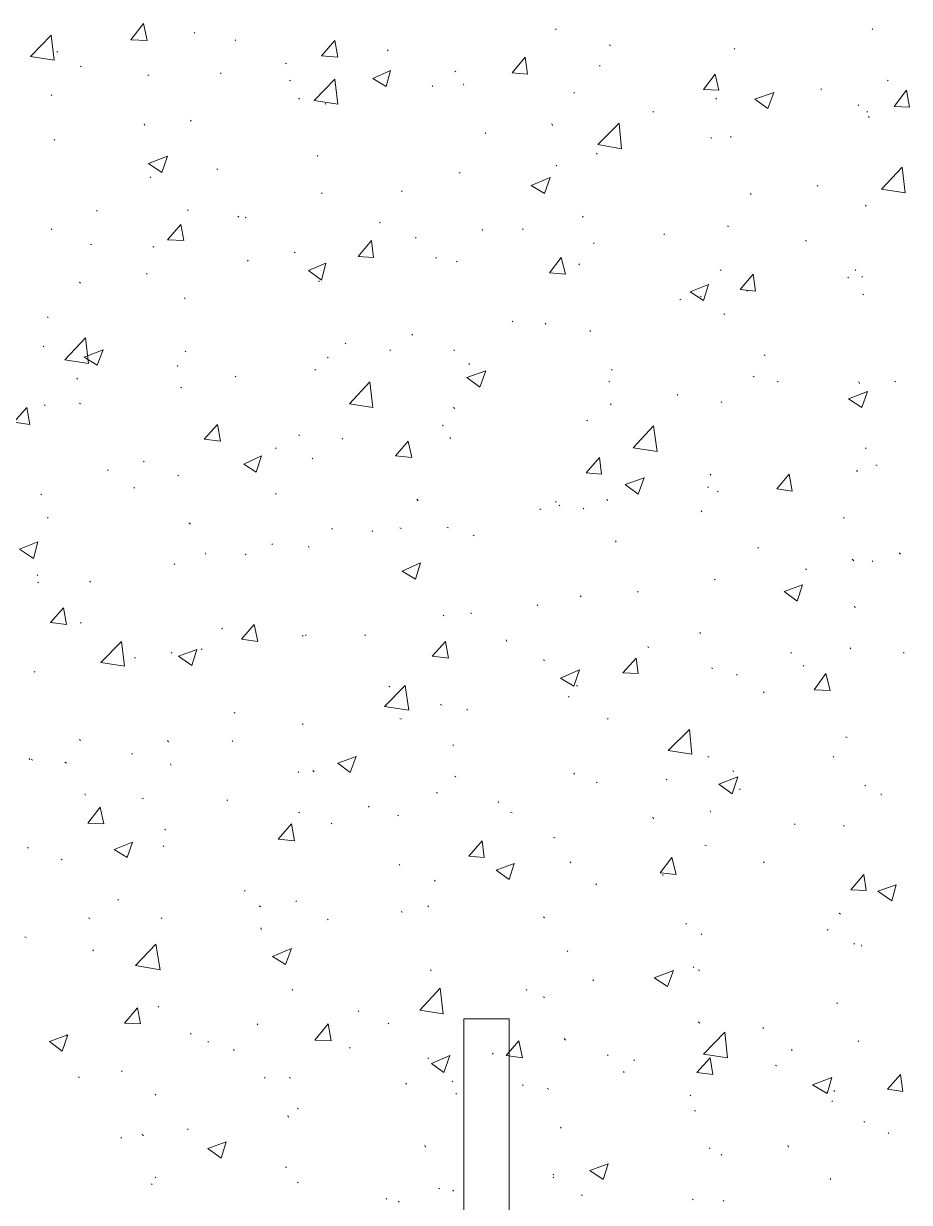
# Model space of a CAD drawing. Header units: millimetres. Extents: x 2928 to 3112, y 1220 to 1280.
# Drawn here: x 2955.221 to 2957.235, y 1252.468 to 1255.149 of the extents above; entities that cross this region are included whole.
import ezdxf

# ---------------------------------------------------------------- set-up
doc = ezdxf.new("R2010")
doc.units = ezdxf.units.MM

msp = doc.modelspace()

# ---------------------------------------------------------------- linework, layer by layer
at = {"color": 92, "linetype": 'Continuous', "lineweight": 13, "true_color": 0x00b800}
for points in [[(2955.46485, 1255.11215), (2955.49319, 1255.14882), (2955.49319, 1255.14882)], [(2955.50152, 1255.11049), (2955.49319, 1255.14882), (2955.49319, 1255.14882)], [(2956.43153, 1255.13549), (2956.42987, 1255.13715), (2956.42987, 1255.13715)], [(2957.15154, 1255.13549), (2957.14988, 1255.13715), (2957.14988, 1255.13715)], [(2955.23652, 1255.07382), (2955.28318, 1255.12215), (2955.28318, 1255.12215)], [(2955.28985, 1255.06549), (2955.28318, 1255.12215), (2955.28318, 1255.12215)], [(2955.46485, 1255.11215), (2955.50152, 1255.11049), (2955.50152, 1255.11049)], [(2955.60985, 1255.12715), (2955.60819, 1255.12882), (2955.60819, 1255.12882)], [(2955.70319, 1255.11049), (2955.70152, 1255.11215), (2955.70152, 1255.11215)], [(2955.89819, 1255.07549), (2955.92819, 1255.11049), (2955.92819, 1255.11049)], [(2955.93486, 1255.07215), (2955.92819, 1255.11049), (2955.92819, 1255.11049)], [(2955.29818, 1255.08382), (2955.29652, 1255.08549), (2955.29652, 1255.08549)], [(2956.04986, 1255.08715), (2956.04819, 1255.08882), (2956.04819, 1255.08882)], [(2956.55487, 1255.09882), (2956.5532, 1255.10049), (2956.5532, 1255.10049)], [(2956.83821, 1255.09049), (2956.83654, 1255.09215), (2956.83654, 1255.09215)], [(2955.23652, 1255.07382), (2955.28985, 1255.06549), (2955.28985, 1255.06549)], [(2955.35152, 1255.05048), (2955.34985, 1255.05215), (2955.34985, 1255.05215)], [(2955.81819, 1255.05715), (2955.81652, 1255.05882), (2955.81652, 1255.05882)], [(2955.89819, 1255.07549), (2955.93486, 1255.07215), (2955.93486, 1255.07215)], [(2956.33153, 1255.03715), (2956.36153, 1255.07215), (2956.36153, 1255.07215)], [(2956.36653, 1255.03382), (2956.36153, 1255.07215), (2956.36153, 1255.07215)], [(2956.53153, 1255.05215), (2956.52987, 1255.05382), (2956.52987, 1255.05382)], [(2955.50485, 1255.03048), (2955.50319, 1255.03215), (2955.50319, 1255.03215)], [(2955.66986, 1255.03548), (2955.66819, 1255.03715), (2955.66819, 1255.03715)], [(2956.01486, 1255.02382), (2956.05486, 1255.04215), (2956.05486, 1255.04215)], [(2956.01486, 1255.02382), (2956.04486, 1255.00548), (2956.04486, 1255.00548)], [(2956.04486, 1255.00548), (2956.05486, 1255.04215), (2956.05486, 1255.04215)], [(2956.2032, 1255.03882), (2956.20153, 1255.04048), (2956.20153, 1255.04048)], [(2956.33153, 1255.03715), (2956.36653, 1255.03382), (2956.36653, 1255.03382)], [(2956.76654, 1254.99882), (2956.7932, 1255.03382), (2956.7932, 1255.03382)], [(2956.80154, 1254.99715), (2956.7932, 1255.03382), (2956.7932, 1255.03382)], [(2955.82819, 1255.01882), (2955.82486, 1255.02048), (2955.82486, 1255.02048)], [(2955.88153, 1254.97382), (2955.92819, 1255.02215), (2955.92819, 1255.02215)], [(2955.93486, 1254.96548), (2955.92819, 1255.02215), (2955.92819, 1255.02215)], [(2956.15153, 1255.00548), (2956.14986, 1255.00715), (2956.14986, 1255.00715)], [(2956.22153, 1255.00882), (2956.21986, 1255.01215), (2956.21986, 1255.01215)], [(2956.76654, 1254.99882), (2956.80154, 1254.99715), (2956.80154, 1254.99715)], [(2957.03488, 1254.99882), (2957.03321, 1255.00048), (2957.03321, 1255.00048)], [(2957.18654, 1255.01882), (2957.18488, 1255.02048), (2957.18488, 1255.02048)], [(2957.19988, 1254.96048), (2957.22821, 1254.99715), (2957.22821, 1254.99715)], [(2957.23488, 1254.95882), (2957.22821, 1254.99715), (2957.22821, 1254.99715)], [(2955.28485, 1254.98548), (2955.28318, 1254.98715), (2955.28318, 1254.98715)], [(2955.84819, 1254.97715), (2955.84652, 1254.97882), (2955.84652, 1254.97882)], [(2955.88153, 1254.97382), (2955.93486, 1254.96548), (2955.93486, 1254.96548)], [(2956.4732, 1254.99048), (2956.47153, 1254.99215), (2956.47153, 1254.99215)], [(2956.79654, 1254.97715), (2956.79487, 1254.97882), (2956.79487, 1254.97882)], [(2956.88321, 1254.97715), (2956.92654, 1254.99215), (2956.92654, 1254.99215)], [(2956.88321, 1254.97715), (2956.91321, 1254.95548), (2956.91321, 1254.95548)], [(2956.91321, 1254.95548), (2956.92654, 1254.99215), (2956.92654, 1254.99215)], [(2955.90819, 1254.96548), (2955.90653, 1254.96715), (2955.90653, 1254.96715)], [(2956.6532, 1254.94715), (2956.65154, 1254.94882), (2956.65154, 1254.94882)], [(2957.11988, 1254.96215), (2957.11821, 1254.96382), (2957.11821, 1254.96382)], [(2957.13988, 1254.94715), (2957.13821, 1254.94882), (2957.13821, 1254.94882)], [(2957.19988, 1254.96048), (2957.23488, 1254.95882), (2957.23488, 1254.95882)], [(2955.49652, 1254.91715), (2955.49485, 1254.92048), (2955.49485, 1254.92048)], [(2955.60152, 1254.92715), (2955.59985, 1254.92882), (2955.59985, 1254.92882)], [(2956.4232, 1254.91715), (2956.42153, 1254.92048), (2956.42153, 1254.92048)], [(2956.52653, 1254.87382), (2956.57487, 1254.92215), (2956.57487, 1254.92215)], [(2956.57987, 1254.86382), (2956.57487, 1254.92215), (2956.57487, 1254.92215)], [(2957.14321, 1254.93548), (2957.14154, 1254.93715), (2957.14154, 1254.93715)], [(2956.27153, 1254.89882), (2956.26986, 1254.90048), (2956.26986, 1254.90048)], [(2956.78487, 1254.88715), (2956.7832, 1254.89048), (2956.7832, 1254.89048)], [(2956.82987, 1254.89048), (2956.82821, 1254.89215), (2956.82821, 1254.89215)], [(2955.29152, 1254.88382), (2955.28985, 1254.88548), (2955.28985, 1254.88548)], [(2956.52653, 1254.87382), (2956.57987, 1254.86382), (2956.57987, 1254.86382)], [(2955.50485, 1254.83048), (2955.54819, 1254.84715), (2955.54819, 1254.84715)], [(2955.53485, 1254.81048), (2955.54819, 1254.84715), (2955.54819, 1254.84715)], [(2955.88986, 1254.84715), (2955.88819, 1254.84882), (2955.88819, 1254.84882)], [(2956.52487, 1254.85215), (2956.5232, 1254.85382), (2956.5232, 1254.85382)], [(2955.50485, 1254.83048), (2955.53485, 1254.81048), (2955.53485, 1254.81048)], [(2955.66152, 1254.81715), (2955.65986, 1254.81881), (2955.65986, 1254.81881)], [(2956.2132, 1254.80881), (2956.21153, 1254.81048), (2956.21153, 1254.81048)], [(2956.4332, 1254.82548), (2956.43153, 1254.82715), (2956.43153, 1254.82715)], [(2957.17154, 1254.77215), (2957.21821, 1254.82215), (2957.21821, 1254.82215)], [(2957.22488, 1254.76381), (2957.21821, 1254.82215), (2957.21821, 1254.82215)], [(2955.50985, 1254.79881), (2955.50819, 1254.80048), (2955.50819, 1254.80048)], [(2956.37487, 1254.78048), (2956.4182, 1254.79881), (2956.4182, 1254.79881)], [(2956.40487, 1254.76215), (2956.4182, 1254.79881), (2956.4182, 1254.79881)], [(2955.89986, 1254.76215), (2955.89819, 1254.76381), (2955.89819, 1254.76381)], [(2956.08153, 1254.76715), (2956.07986, 1254.76881), (2956.07986, 1254.76881)], [(2956.37487, 1254.78048), (2956.40487, 1254.76215), (2956.40487, 1254.76215)], [(2956.87487, 1254.76048), (2956.87321, 1254.76215), (2956.87321, 1254.76215)], [(2957.02654, 1254.77881), (2957.02487, 1254.78048), (2957.02487, 1254.78048)], [(2957.17154, 1254.77215), (2957.22488, 1254.76381), (2957.22488, 1254.76381)], [(2957.13654, 1254.73381), (2957.13488, 1254.73548), (2957.13488, 1254.73548)], [(2955.38818, 1254.72215), (2955.38652, 1254.72381), (2955.38652, 1254.72381)], [(2955.59485, 1254.72381), (2955.59319, 1254.72548), (2955.59319, 1254.72548)], [(2955.70986, 1254.70881), (2955.70819, 1254.71048), (2955.70819, 1254.71048)], [(2955.72652, 1254.70715), (2955.72486, 1254.70881), (2955.72486, 1254.70881)], [(2956.4932, 1254.70881), (2956.49153, 1254.71048), (2956.49153, 1254.71048)], [(2955.28485, 1254.68048), (2955.28318, 1254.68215), (2955.28318, 1254.68215)], [(2955.54819, 1254.65715), (2955.57819, 1254.69215), (2955.57819, 1254.69215)], [(2955.58485, 1254.65548), (2955.57819, 1254.69215), (2955.57819, 1254.69215)], [(2956.03153, 1254.69548), (2956.02986, 1254.69715), (2956.02986, 1254.69715)], [(2956.26486, 1254.67881), (2956.2632, 1254.68048), (2956.2632, 1254.68048)], [(2956.35653, 1254.68048), (2956.35487, 1254.68215), (2956.35487, 1254.68215)], [(2956.82321, 1254.68715), (2956.82154, 1254.68881), (2956.82154, 1254.68881)], [(2955.54819, 1254.65715), (2955.58485, 1254.65548), (2955.58485, 1254.65548)], [(2955.98153, 1254.61881), (2956.01153, 1254.65548), (2956.01153, 1254.65548)], [(2956.01653, 1254.61715), (2956.01153, 1254.65548), (2956.01153, 1254.65548)], [(2956.1132, 1254.66048), (2956.11153, 1254.66215), (2956.11153, 1254.66215)], [(2956.5182, 1254.64881), (2956.51653, 1254.65048), (2956.51653, 1254.65048)], [(2956.6782, 1254.66881), (2956.67654, 1254.67048), (2956.67654, 1254.67048)], [(2957.00154, 1254.65381), (2956.99821, 1254.65548), (2956.99821, 1254.65548)], [(2955.37485, 1254.64548), (2955.37318, 1254.64715), (2955.37318, 1254.64715)], [(2955.51652, 1254.64048), (2955.51485, 1254.64215), (2955.51485, 1254.64215)], [(2955.83819, 1254.62715), (2955.83652, 1254.62881), (2955.83652, 1254.62881)], [(2955.73152, 1254.60881), (2955.72986, 1254.61048), (2955.72986, 1254.61048)], [(2955.86819, 1254.58714), (2955.90819, 1254.60381), (2955.90819, 1254.60381)], [(2955.89819, 1254.56548), (2955.90819, 1254.60381), (2955.90819, 1254.60381)], [(2955.98153, 1254.61881), (2956.01653, 1254.61715), (2956.01653, 1254.61715)], [(2956.15986, 1254.61548), (2956.1582, 1254.61715), (2956.1582, 1254.61715)], [(2956.20653, 1254.60715), (2956.20486, 1254.60881), (2956.20486, 1254.60881)], [(2956.41653, 1254.58214), (2956.4432, 1254.61715), (2956.4432, 1254.61715)], [(2956.4532, 1254.57881), (2956.4432, 1254.61715), (2956.4432, 1254.61715)], [(2956.48487, 1254.60048), (2956.4832, 1254.60215), (2956.4832, 1254.60215)], [(2955.50152, 1254.57881), (2955.49985, 1254.58048), (2955.49985, 1254.58048)], [(2955.86819, 1254.58714), (2955.89819, 1254.56548), (2955.89819, 1254.56548)], [(2956.41653, 1254.58214), (2956.4532, 1254.57881), (2956.4532, 1254.57881)], [(2956.80654, 1254.58714), (2956.80487, 1254.58881), (2956.80487, 1254.58881)], [(2956.84987, 1254.54381), (2956.87987, 1254.57881), (2956.87987, 1254.57881)], [(2956.88487, 1254.54048), (2956.87987, 1254.57881), (2956.87987, 1254.57881)], [(2957.09654, 1254.57048), (2957.09488, 1254.57214), (2957.09488, 1254.57214)], [(2957.11321, 1254.58714), (2957.11154, 1254.58881), (2957.11154, 1254.58881)], [(2957.12821, 1254.57214), (2957.12654, 1254.57381), (2957.12654, 1254.57381)], [(2955.34985, 1254.55881), (2955.34818, 1254.56048), (2955.34818, 1254.56048)], [(2955.89319, 1254.56214), (2955.89153, 1254.56381), (2955.89153, 1254.56381)], [(2956.73654, 1254.53881), (2956.7782, 1254.55548), (2956.7782, 1254.55548)], [(2956.76654, 1254.51881), (2956.7782, 1254.55548), (2956.7782, 1254.55548)], [(2956.84987, 1254.54381), (2956.88487, 1254.54048), (2956.88487, 1254.54048)], [(2956.86654, 1254.54048), (2956.86487, 1254.54214), (2956.86487, 1254.54214)], [(2955.58819, 1254.52381), (2955.58652, 1254.52548), (2955.58652, 1254.52548)], [(2956.71487, 1254.52048), (2956.7132, 1254.52214), (2956.7132, 1254.52214)], [(2956.73654, 1254.53881), (2956.76654, 1254.51881), (2956.76654, 1254.51881)], [(2956.76154, 1254.52714), (2956.75987, 1254.52881), (2956.75987, 1254.52881)], [(2957.13154, 1254.53214), (2957.12821, 1254.53381), (2957.12821, 1254.53381)], [(2956.81487, 1254.48714), (2956.81321, 1254.48881), (2956.81321, 1254.48881)], [(2955.27652, 1254.48048), (2955.27485, 1254.48214), (2955.27485, 1254.48214)], [(2956.3332, 1254.47048), (2956.33153, 1254.47214), (2956.33153, 1254.47214)], [(2956.4082, 1254.46548), (2956.40653, 1254.46714), (2956.40653, 1254.46714)], [(2955.31485, 1254.38381), (2955.36152, 1254.43381), (2955.36152, 1254.43381)], [(2955.36818, 1254.37548), (2955.36152, 1254.43381), (2955.36152, 1254.43381)], [(2956.10486, 1254.44048), (2956.1032, 1254.44214), (2956.1032, 1254.44214)], [(2956.50987, 1254.44881), (2956.5082, 1254.45048), (2956.5082, 1254.45048)], [(2955.26652, 1254.41381), (2955.26485, 1254.41548), (2955.26485, 1254.41548)], [(2955.35818, 1254.39048), (2955.40152, 1254.40714), (2955.40152, 1254.40714)], [(2955.38818, 1254.37214), (2955.40152, 1254.40714), (2955.40152, 1254.40714)], [(2955.95319, 1254.42048), (2955.95153, 1254.42214), (2955.95153, 1254.42214)], [(2956.05486, 1254.40548), (2956.05319, 1254.40714), (2956.05319, 1254.40714)], [(2956.20153, 1254.40548), (2956.1982, 1254.40714), (2956.1982, 1254.40714)], [(2955.31485, 1254.38381), (2955.36818, 1254.37548), (2955.36818, 1254.37548)], [(2955.35818, 1254.39048), (2955.38818, 1254.37214), (2955.38818, 1254.37214)], [(2955.58985, 1254.40214), (2955.58819, 1254.40381), (2955.58819, 1254.40381)], [(2955.91319, 1254.38881), (2955.91153, 1254.39048), (2955.91153, 1254.39048)], [(2956.90654, 1254.39381), (2956.90487, 1254.39548), (2956.90487, 1254.39548)], [(2955.57152, 1254.36881), (2955.56985, 1254.37214), (2955.56985, 1254.37214)], [(2955.88486, 1254.36047), (2955.88319, 1254.36214), (2955.88319, 1254.36214)], [(2956.2282, 1254.34381), (2956.27153, 1254.35881), (2956.27153, 1254.35881)], [(2956.23486, 1254.37381), (2956.2332, 1254.37548), (2956.2332, 1254.37548)], [(2956.2582, 1254.32214), (2956.27153, 1254.35881), (2956.27153, 1254.35881)], [(2956.55987, 1254.36047), (2956.55653, 1254.36214), (2956.55653, 1254.36214)], [(2955.34318, 1254.34047), (2955.34152, 1254.34214), (2955.34152, 1254.34214)], [(2955.70319, 1254.34547), (2955.70152, 1254.34714), (2955.70152, 1254.34714)], [(2955.96153, 1254.28381), (2956.00819, 1254.33381), (2956.00819, 1254.33381)], [(2956.01486, 1254.27547), (2956.00819, 1254.33381), (2956.00819, 1254.33381)], [(2956.2282, 1254.34381), (2956.2582, 1254.32214), (2956.2582, 1254.32214)], [(2956.5532, 1254.33381), (2956.55153, 1254.33547), (2956.55153, 1254.33547)], [(2956.88154, 1254.34547), (2956.87987, 1254.34714), (2956.87987, 1254.34714)], [(2956.93654, 1254.33381), (2956.93487, 1254.33547), (2956.93487, 1254.33547)], [(2957.12154, 1254.33047), (2957.11988, 1254.33381), (2957.11988, 1254.33381)], [(2957.20321, 1254.33381), (2957.20154, 1254.33547), (2957.20154, 1254.33547)], [(2955.57985, 1254.32047), (2955.57819, 1254.32214), (2955.57819, 1254.32214)], [(2956.7082, 1254.30381), (2956.70654, 1254.30547), (2956.70654, 1254.30547)], [(2957.09654, 1254.29547), (2957.13988, 1254.31214), (2957.13988, 1254.31214)], [(2957.12654, 1254.27547), (2957.13988, 1254.31214), (2957.13988, 1254.31214)], [(2955.19818, 1254.24214), (2955.22818, 1254.27547), (2955.22818, 1254.27547)], [(2955.23485, 1254.23714), (2955.22818, 1254.27547), (2955.22818, 1254.27547)], [(2955.26985, 1254.28047), (2955.26818, 1254.28214), (2955.26818, 1254.28214)], [(2955.34985, 1254.28381), (2955.34818, 1254.28547), (2955.34818, 1254.28547)], [(2955.96153, 1254.28381), (2956.01486, 1254.27547), (2956.01486, 1254.27547)], [(2956.20153, 1254.27381), (2956.1982, 1254.27547), (2956.1982, 1254.27547)], [(2956.55653, 1254.28214), (2956.55487, 1254.28381), (2956.55487, 1254.28381)], [(2956.80821, 1254.28714), (2956.80654, 1254.28881), (2956.80654, 1254.28881)], [(2957.09654, 1254.29547), (2957.12654, 1254.27547), (2957.12654, 1254.27547)], [(2956.5032, 1254.24547), (2956.50153, 1254.24714), (2956.50153, 1254.24714)], [(2955.19818, 1254.24214), (2955.23485, 1254.23714), (2955.23485, 1254.23714)], [(2955.63152, 1254.20381), (2955.66152, 1254.23714), (2955.66152, 1254.23714)], [(2955.66819, 1254.19881), (2955.66152, 1254.23714), (2955.66152, 1254.23714)], [(2956.17486, 1254.23381), (2956.1732, 1254.23547), (2956.1732, 1254.23547)], [(2956.60654, 1254.18381), (2956.6532, 1254.23381), (2956.6532, 1254.23381)], [(2956.66154, 1254.17547), (2956.6532, 1254.23381), (2956.6532, 1254.23381)], [(2955.63152, 1254.20381), (2955.66819, 1254.19881), (2955.66819, 1254.19881)], [(2955.84819, 1254.21214), (2955.84652, 1254.21381), (2955.84652, 1254.21381)], [(2955.94653, 1254.20381), (2955.94486, 1254.20547), (2955.94486, 1254.20547)], [(2956.06653, 1254.16547), (2956.09486, 1254.19881), (2956.09486, 1254.19881)], [(2956.1032, 1254.16214), (2956.09486, 1254.19881), (2956.09486, 1254.19881)], [(2956.19153, 1254.20547), (2956.18986, 1254.20714), (2956.18986, 1254.20714)], [(2955.72152, 1254.14714), (2955.76152, 1254.16547), (2955.76152, 1254.16547)], [(2955.74986, 1254.1288), (2955.76152, 1254.16547), (2955.76152, 1254.16547)], [(2955.79486, 1254.18214), (2955.79319, 1254.18381), (2955.79319, 1254.18381)], [(2956.06653, 1254.16547), (2956.1032, 1254.16214), (2956.1032, 1254.16214)], [(2956.60654, 1254.18381), (2956.66154, 1254.17547), (2956.66154, 1254.17547)], [(2957.13654, 1254.18214), (2957.13488, 1254.18381), (2957.13488, 1254.18381)], [(2955.49485, 1254.15214), (2955.49319, 1254.15381), (2955.49319, 1254.15381)], [(2955.72152, 1254.14714), (2955.74986, 1254.1288), (2955.74986, 1254.1288)], [(2955.87819, 1254.15881), (2955.87653, 1254.16047), (2955.87653, 1254.16047)], [(2956.49987, 1254.12714), (2956.52987, 1254.16214), (2956.52987, 1254.16214)], [(2956.53487, 1254.1238), (2956.52987, 1254.16214), (2956.52987, 1254.16214)], [(2957.16154, 1254.14381), (2957.15821, 1254.14547), (2957.15821, 1254.14547)], [(2955.41319, 1254.13214), (2955.41152, 1254.13381), (2955.41152, 1254.13381)], [(2955.57319, 1254.12047), (2955.57152, 1254.12214), (2955.57152, 1254.12214)], [(2956.49987, 1254.12714), (2956.53487, 1254.1238), (2956.53487, 1254.1238)], [(2956.5882, 1254.10047), (2956.63154, 1254.11547), (2956.63154, 1254.11547)], [(2956.6182, 1254.0788), (2956.63154, 1254.11547), (2956.63154, 1254.11547)], [(2956.7832, 1254.12214), (2956.78154, 1254.1238), (2956.78154, 1254.1238)], [(2956.93321, 1254.09047), (2956.96154, 1254.1238), (2956.96154, 1254.1238)], [(2956.96821, 1254.08547), (2956.96154, 1254.1238), (2956.96154, 1254.1238)], [(2957.11654, 1254.13047), (2957.11488, 1254.13214), (2957.11488, 1254.13214)], [(2955.47319, 1254.09214), (2955.47152, 1254.0938), (2955.47152, 1254.0938)], [(2956.5882, 1254.10047), (2956.6182, 1254.0788), (2956.6182, 1254.0788)], [(2956.7782, 1254.0938), (2956.77654, 1254.09547), (2956.77654, 1254.09547)], [(2956.79987, 1254.0838), (2956.79821, 1254.08547), (2956.79821, 1254.08547)], [(2956.93321, 1254.09047), (2956.96821, 1254.08547), (2956.96821, 1254.08547)], [(2955.26152, 1254.07714), (2955.25985, 1254.0788), (2955.25985, 1254.0788)], [(2955.79486, 1254.0788), (2955.79319, 1254.08047), (2955.79319, 1254.08047)], [(2956.1182, 1254.0638), (2956.11486, 1254.06714), (2956.11486, 1254.06714)], [(2956.43153, 1254.06047), (2956.42987, 1254.06214), (2956.42987, 1254.06214)], [(2956.5482, 1254.0638), (2956.54653, 1254.06714), (2956.54653, 1254.06714)], [(2956.39653, 1254.0438), (2956.39487, 1254.04547), (2956.39487, 1254.04547)], [(2956.43987, 1254.05214), (2956.4382, 1254.0538), (2956.4382, 1254.0538)], [(2956.49487, 1254.04547), (2956.4932, 1254.04714), (2956.4932, 1254.04714)], [(2956.7632, 1254.0388), (2956.76154, 1254.04047), (2956.76154, 1254.04047)], [(2955.27652, 1254.0238), (2955.27485, 1254.02547), (2955.27485, 1254.02547)], [(2955.59985, 1254.01047), (2955.59652, 1254.0138), (2955.59652, 1254.0138)], [(2957.08654, 1254.0238), (2957.08488, 1254.02547), (2957.08488, 1254.02547)], [(2955.92319, 1253.9988), (2955.92153, 1254.00047), (2955.92153, 1254.00047)], [(2956.01486, 1253.9938), (2956.01319, 1253.99547), (2956.01319, 1253.99547)], [(2956.07986, 1254.00047), (2956.07653, 1254.00214), (2956.07653, 1254.00214)], [(2956.18653, 1254.00214), (2956.1832, 1254.0038), (2956.1832, 1254.0038)], [(2956.24486, 1253.9838), (2956.2432, 1253.98547), (2956.2432, 1253.98547)], [(2955.21152, 1253.9538), (2955.25318, 1253.97047), (2955.25318, 1253.97047)], [(2955.21152, 1253.9538), (2955.24318, 1253.93214), (2955.24318, 1253.93214)], [(2955.24318, 1253.93214), (2955.25318, 1253.97047), (2955.25318, 1253.97047)], [(2955.78652, 1253.9638), (2955.78486, 1253.96547), (2955.78486, 1253.96547)], [(2955.86986, 1253.95714), (2955.86819, 1253.96047), (2955.86819, 1253.96047)], [(2956.5682, 1253.97047), (2956.56654, 1253.97214), (2956.56654, 1253.97214)], [(2956.89154, 1253.95547), (2956.88987, 1253.95714), (2956.88987, 1253.95714)], [(2955.63486, 1253.94214), (2955.63319, 1253.94547), (2955.63319, 1253.94547)], [(2955.72652, 1253.94047), (2955.72486, 1253.94214), (2955.72486, 1253.94214)], [(2957.10821, 1253.92714), (2957.10488, 1253.93047), (2957.10488, 1253.93047)], [(2957.15154, 1253.92547), (2957.14988, 1253.92714), (2957.14988, 1253.92714)], [(2957.21488, 1253.94214), (2957.21154, 1253.94547), (2957.21154, 1253.94547)], [(2955.56485, 1253.9188), (2955.56319, 1253.92047), (2955.56319, 1253.92047)], [(2956.08153, 1253.9038), (2956.1232, 1253.92214), (2956.1232, 1253.92214)], [(2956.08153, 1253.9038), (2956.11153, 1253.88547), (2956.11153, 1253.88547)], [(2956.11153, 1253.88547), (2956.1232, 1253.92214), (2956.1232, 1253.92214)], [(2957.00154, 1253.90714), (2956.99821, 1253.9088), (2956.99821, 1253.9088)], [(2955.25318, 1253.8938), (2955.25152, 1253.89547), (2955.25152, 1253.89547)], [(2955.25485, 1253.87713), (2955.25318, 1253.8788), (2955.25318, 1253.8788)], [(2955.37318, 1253.8788), (2955.37152, 1253.88047), (2955.37152, 1253.88047)], [(2956.7932, 1253.8838), (2956.79154, 1253.88547), (2956.79154, 1253.88547)], [(2956.94987, 1253.85713), (2956.99154, 1253.87213), (2956.99154, 1253.87213)], [(2956.97987, 1253.83547), (2956.99154, 1253.87213), (2956.99154, 1253.87213)], [(2956.4882, 1253.84547), (2956.48653, 1253.84713), (2956.48653, 1253.84713)], [(2956.6182, 1253.85547), (2956.61654, 1253.85713), (2956.61654, 1253.85713)], [(2956.94987, 1253.85713), (2956.97987, 1253.83547), (2956.97987, 1253.83547)], [(2955.28152, 1253.78713), (2955.31152, 1253.82047), (2955.31152, 1253.82047)], [(2955.31818, 1253.78213), (2955.31152, 1253.82047), (2955.31152, 1253.82047)], [(2956.38987, 1253.82547), (2956.3882, 1253.82713), (2956.3882, 1253.82713)], [(2957.11154, 1253.82047), (2957.10988, 1253.8238), (2957.10988, 1253.8238)], [(2956.17653, 1253.80213), (2956.17486, 1253.8038), (2956.17486, 1253.8038)], [(2956.23986, 1253.80713), (2956.23653, 1253.8088), (2956.23653, 1253.8088)], [(2955.28152, 1253.78713), (2955.31818, 1253.78213), (2955.31818, 1253.78213)], [(2955.35152, 1253.78547), (2955.34985, 1253.78713), (2955.34985, 1253.78713)], [(2955.67319, 1253.77213), (2955.67152, 1253.7738), (2955.67152, 1253.7738)], [(2955.71652, 1253.7488), (2955.74486, 1253.78213), (2955.74486, 1253.78213)], [(2955.75319, 1253.7438), (2955.74486, 1253.78213), (2955.74486, 1253.78213)], [(2956.75987, 1253.76213), (2956.7582, 1253.7638), (2956.7582, 1253.7638)], [(2955.39652, 1253.69547), (2955.44319, 1253.7438), (2955.44319, 1253.7438)], [(2955.44985, 1253.68713), (2955.44319, 1253.7438), (2955.44319, 1253.7438)], [(2955.71652, 1253.7488), (2955.75319, 1253.7438), (2955.75319, 1253.7438)], [(2955.85652, 1253.75547), (2955.85486, 1253.75713), (2955.85486, 1253.75713)], [(2955.86319, 1253.75713), (2955.86153, 1253.7588), (2955.86153, 1253.7588)], [(2955.99819, 1253.75713), (2955.99653, 1253.7588), (2955.99653, 1253.7588)], [(2956.14986, 1253.71047), (2956.17986, 1253.7438), (2956.17986, 1253.7438)], [(2956.18653, 1253.70547), (2956.17986, 1253.7438), (2956.17986, 1253.7438)], [(2956.31986, 1253.7438), (2956.3182, 1253.74713), (2956.3182, 1253.74713)], [(2955.55819, 1253.71713), (2955.55652, 1253.7188), (2955.55652, 1253.7188)], [(2955.57319, 1253.71047), (2955.61485, 1253.72547), (2955.61485, 1253.72547)], [(2955.57319, 1253.71047), (2955.60319, 1253.6888), (2955.60319, 1253.6888)], [(2955.60319, 1253.6888), (2955.61485, 1253.72547), (2955.61485, 1253.72547)], [(2955.62652, 1253.72547), (2955.62485, 1253.72713), (2955.62485, 1253.72713)], [(2956.14986, 1253.71047), (2956.18653, 1253.70547), (2956.18653, 1253.70547)], [(2956.64154, 1253.7288), (2956.63987, 1253.73213), (2956.63987, 1253.73213)], [(2956.96654, 1253.71713), (2956.96487, 1253.7188), (2956.96487, 1253.7188)], [(2957.10154, 1253.72713), (2957.09988, 1253.7288), (2957.09988, 1253.7288)], [(2957.22321, 1253.71713), (2957.22154, 1253.7188), (2957.22154, 1253.7188)], [(2955.39652, 1253.69547), (2955.44985, 1253.68713), (2955.44985, 1253.68713)], [(2955.47485, 1253.70547), (2955.47319, 1253.70713), (2955.47319, 1253.70713)], [(2956.40487, 1253.70047), (2956.4032, 1253.70213), (2956.4032, 1253.70213)], [(2956.5832, 1253.67213), (2956.6132, 1253.70547), (2956.6132, 1253.70547)], [(2956.6182, 1253.67047), (2956.6132, 1253.70547), (2956.6132, 1253.70547)], [(2956.7882, 1253.68213), (2956.78487, 1253.6838), (2956.78487, 1253.6838)], [(2956.99487, 1253.68713), (2956.99321, 1253.6888), (2956.99321, 1253.6888)], [(2955.24652, 1253.6738), (2955.24485, 1253.67547), (2955.24485, 1253.67547)], [(2956.44153, 1253.66046), (2956.48487, 1253.6788), (2956.48487, 1253.6788)], [(2956.44153, 1253.66046), (2956.47153, 1253.64213), (2956.47153, 1253.64213)], [(2956.47153, 1253.64213), (2956.48487, 1253.6788), (2956.48487, 1253.6788)], [(2956.5832, 1253.67213), (2956.6182, 1253.67047), (2956.6182, 1253.67047)], [(2956.84321, 1253.66713), (2956.84154, 1253.6688), (2956.84154, 1253.6688)], [(2957.01821, 1253.6338), (2957.04488, 1253.67047), (2957.04488, 1253.67047)], [(2957.05488, 1253.63213), (2957.04488, 1253.67047), (2957.04488, 1253.67047)], [(2956.04153, 1253.59546), (2956.08819, 1253.6438), (2956.08819, 1253.6438)], [(2956.05319, 1253.64046), (2956.05153, 1253.64213), (2956.05153, 1253.64213)], [(2956.09653, 1253.58713), (2956.08819, 1253.6438), (2956.08819, 1253.6438)], [(2956.47987, 1253.64213), (2956.4782, 1253.6438), (2956.4782, 1253.6438)], [(2957.01821, 1253.6338), (2957.05488, 1253.63213), (2957.05488, 1253.63213)], [(2956.46153, 1253.61713), (2956.45987, 1253.6188), (2956.45987, 1253.6188)], [(2956.90487, 1253.62713), (2956.90321, 1253.6288), (2956.90321, 1253.6288)], [(2955.70152, 1253.58046), (2955.69986, 1253.58213), (2955.69986, 1253.58213)], [(2956.04153, 1253.59546), (2956.09653, 1253.58713), (2956.09653, 1253.58713)], [(2956.17153, 1253.5988), (2956.1682, 1253.60046), (2956.1682, 1253.60046)], [(2956.22986, 1253.58713), (2956.2282, 1253.5888), (2956.2282, 1253.5888)], [(2955.85652, 1253.5538), (2955.85486, 1253.55713), (2955.85486, 1253.55713)], [(2956.07986, 1253.56713), (2956.07653, 1253.5688), (2956.07653, 1253.5688)], [(2956.54987, 1253.56713), (2956.5482, 1253.5688), (2956.5482, 1253.5688)], [(2956.68654, 1253.49546), (2956.73487, 1253.5438), (2956.73487, 1253.5438)], [(2956.73987, 1253.48713), (2956.73487, 1253.5438), (2956.73487, 1253.5438)], [(2957.09321, 1253.52546), (2957.08988, 1253.52713), (2957.08988, 1253.52713)], [(2955.34985, 1253.5188), (2955.34818, 1253.52046), (2955.34818, 1253.52046)], [(2955.54985, 1253.51546), (2955.54819, 1253.5188), (2955.54819, 1253.5188)], [(2955.69652, 1253.51546), (2955.69486, 1253.5188), (2955.69486, 1253.5188)], [(2956.1982, 1253.50713), (2956.19653, 1253.5088), (2956.19653, 1253.5088)], [(2956.68654, 1253.49546), (2956.73987, 1253.48713), (2956.73987, 1253.48713)], [(2955.23485, 1253.47546), (2955.23318, 1253.47713), (2955.23318, 1253.47713)], [(2955.24152, 1253.4738), (2955.23818, 1253.47546), (2955.23818, 1253.47546)], [(2955.31818, 1253.46713), (2955.31485, 1253.4688), (2955.31485, 1253.4688)], [(2955.46819, 1253.48713), (2955.46652, 1253.4888), (2955.46652, 1253.4888)], [(2955.93486, 1253.46713), (2955.97653, 1253.48213), (2955.97653, 1253.48213)], [(2955.96319, 1253.44546), (2955.97653, 1253.48213), (2955.97653, 1253.48213)], [(2956.7782, 1253.48046), (2956.77654, 1253.48213), (2956.77654, 1253.48213)], [(2957.06321, 1253.48046), (2957.06154, 1253.48213), (2957.06154, 1253.48213)], [(2955.55652, 1253.46213), (2955.55485, 1253.46546), (2955.55485, 1253.46546)], [(2955.84652, 1253.44546), (2955.84486, 1253.44713), (2955.84486, 1253.44713)], [(2955.88153, 1253.44713), (2955.87819, 1253.45046), (2955.87819, 1253.45046)], [(2955.93486, 1253.46713), (2955.96319, 1253.44546), (2955.96319, 1253.44546)], [(2956.4732, 1253.44213), (2956.47153, 1253.4438), (2956.47153, 1253.4438)], [(2956.83487, 1253.44713), (2956.83321, 1253.45046), (2956.83321, 1253.45046)], [(2956.2032, 1253.43546), (2956.20153, 1253.43713), (2956.20153, 1253.43713)], [(2956.52487, 1253.42213), (2956.5232, 1253.42379), (2956.5232, 1253.42379)], [(2956.6832, 1253.42879), (2956.68154, 1253.43046), (2956.68154, 1253.43046)], [(2956.80154, 1253.41879), (2956.84487, 1253.43546), (2956.84487, 1253.43546)], [(2956.80154, 1253.41879), (2956.83154, 1253.39713), (2956.83154, 1253.39713)], [(2956.83154, 1253.39713), (2956.84487, 1253.43546), (2956.84487, 1253.43546)], [(2957.13488, 1253.41546), (2957.13321, 1253.41713), (2957.13321, 1253.41713)], [(2955.36152, 1253.39379), (2955.35985, 1253.39713), (2955.35985, 1253.39713)], [(2956.16153, 1253.39879), (2956.15986, 1253.40046), (2956.15986, 1253.40046)], [(2956.84987, 1253.40713), (2956.84821, 1253.40879), (2956.84821, 1253.40879)], [(2957.17154, 1253.39379), (2957.16988, 1253.39713), (2957.16988, 1253.39713)], [(2955.36652, 1253.33046), (2955.39485, 1253.36713), (2955.39485, 1253.36713)], [(2955.40319, 1253.32879), (2955.39485, 1253.36713), (2955.39485, 1253.36713)], [(2955.49319, 1253.38546), (2955.48985, 1253.38713), (2955.48985, 1253.38713)], [(2955.68486, 1253.38213), (2955.68319, 1253.38379), (2955.68319, 1253.38379)], [(2956.00653, 1253.36713), (2956.00486, 1253.36879), (2956.00486, 1253.36879)], [(2956.30153, 1253.37713), (2956.29986, 1253.37879), (2956.29986, 1253.37879)], [(2955.84819, 1253.35379), (2955.84652, 1253.35546), (2955.84652, 1253.35546)], [(2956.07319, 1253.34713), (2956.07153, 1253.34879), (2956.07153, 1253.34879)], [(2956.33153, 1253.35379), (2956.3282, 1253.35546), (2956.3282, 1253.35546)], [(2956.6532, 1253.34046), (2956.65154, 1253.34379), (2956.65154, 1253.34379)], [(2956.7832, 1253.35546), (2956.78154, 1253.35879), (2956.78154, 1253.35879)], [(2955.36652, 1253.33046), (2955.40319, 1253.32879), (2955.40319, 1253.32879)], [(2955.54319, 1253.31546), (2955.54152, 1253.31713), (2955.54152, 1253.31713)], [(2955.79986, 1253.29379), (2955.82986, 1253.32879), (2955.82986, 1253.32879)], [(2955.83652, 1253.29046), (2955.82986, 1253.32879), (2955.82986, 1253.32879)], [(2955.92153, 1253.32879), (2955.91986, 1253.33046), (2955.91986, 1253.33046)], [(2956.97487, 1253.32713), (2956.97321, 1253.32879), (2956.97321, 1253.32879)], [(2957.08654, 1253.32379), (2957.08488, 1253.32546), (2957.08488, 1253.32546)], [(2955.42652, 1253.27046), (2955.46819, 1253.28713), (2955.46819, 1253.28713)], [(2955.45652, 1253.25213), (2955.46819, 1253.28713), (2955.46819, 1253.28713)], [(2955.79986, 1253.29379), (2955.83652, 1253.29046), (2955.83652, 1253.29046)], [(2956.2332, 1253.25546), (2956.2632, 1253.29046), (2956.2632, 1253.29046)], [(2956.2682, 1253.25213), (2956.2632, 1253.29046), (2956.2632, 1253.29046)], [(2956.4282, 1253.29713), (2956.42653, 1253.29879), (2956.42653, 1253.29879)], [(2955.23152, 1253.27379), (2955.22985, 1253.27546), (2955.22985, 1253.27546)], [(2955.42652, 1253.27046), (2955.45652, 1253.25213), (2955.45652, 1253.25213)], [(2955.53985, 1253.27713), (2955.53819, 1253.27879), (2955.53819, 1253.27879)], [(2956.2332, 1253.25546), (2956.2682, 1253.25213), (2956.2682, 1253.25213)], [(2956.7732, 1253.27879), (2956.76987, 1253.28046), (2956.76987, 1253.28046)], [(2955.30818, 1253.24713), (2955.30652, 1253.24879), (2955.30652, 1253.24879)], [(2956.07653, 1253.23379), (2956.07486, 1253.23713), (2956.07486, 1253.23713)], [(2956.29486, 1253.22379), (2956.33653, 1253.23879), (2956.33653, 1253.23879)], [(2956.32486, 1253.20213), (2956.33653, 1253.23879), (2956.33653, 1253.23879)], [(2956.46487, 1253.24046), (2956.4632, 1253.24213), (2956.4632, 1253.24213)], [(2956.6682, 1253.21713), (2956.69487, 1253.25213), (2956.69487, 1253.25213)], [(2956.70487, 1253.21379), (2956.69487, 1253.25213), (2956.69487, 1253.25213)], [(2956.90487, 1253.24046), (2956.90321, 1253.24213), (2956.90321, 1253.24213)], [(2956.15653, 1253.19879), (2956.15486, 1253.20046), (2956.15486, 1253.20046)], [(2956.29486, 1253.22379), (2956.32486, 1253.20213), (2956.32486, 1253.20213)], [(2956.6682, 1253.21713), (2956.70487, 1253.21379), (2956.70487, 1253.21379)], [(2956.67487, 1253.21046), (2956.6732, 1253.21379), (2956.6732, 1253.21379)], [(2957.10154, 1253.17879), (2957.13154, 1253.21379), (2957.13154, 1253.21379)], [(2957.13654, 1253.17712), (2957.13154, 1253.21379), (2957.13154, 1253.21379)], [(2955.72486, 1253.17546), (2955.72319, 1253.17712), (2955.72319, 1253.17712)], [(2956.5232, 1253.19046), (2956.52153, 1253.19212), (2956.52153, 1253.19212)], [(2957.10154, 1253.17879), (2957.13654, 1253.17712), (2957.13654, 1253.17712)], [(2957.16321, 1253.17546), (2957.20488, 1253.19046), (2957.20488, 1253.19046)], [(2957.16321, 1253.17546), (2957.19488, 1253.15379), (2957.19488, 1253.15379)], [(2957.19488, 1253.15379), (2957.20488, 1253.19046), (2957.20488, 1253.19046)], [(2955.43652, 1253.15546), (2955.43485, 1253.15712), (2955.43485, 1253.15712)], [(2955.84152, 1253.15212), (2955.83986, 1253.15379), (2955.83986, 1253.15379)], [(2955.75986, 1253.14046), (2955.75652, 1253.14212), (2955.75652, 1253.14212)], [(2956.08153, 1253.12712), (2956.07986, 1253.13046), (2956.07986, 1253.13046)], [(2956.14153, 1253.14046), (2956.13986, 1253.14212), (2956.13986, 1253.14212)], [(2957.07821, 1253.12379), (2957.07488, 1253.12546), (2957.07488, 1253.12546)], [(2955.37152, 1253.11379), (2955.36818, 1253.11546), (2955.36818, 1253.11546)], [(2955.53485, 1253.11379), (2955.53319, 1253.11546), (2955.53319, 1253.11546)], [(2955.91319, 1253.11046), (2955.91153, 1253.11212), (2955.91153, 1253.11212)], [(2956.40487, 1253.11546), (2956.4032, 1253.11712), (2956.4032, 1253.11712)], [(2956.7282, 1253.10046), (2956.72654, 1253.10212), (2956.72654, 1253.10212)], [(2955.22652, 1253.07046), (2955.22318, 1253.07212), (2955.22318, 1253.07212)], [(2955.76152, 1253.08879), (2955.75986, 1253.09212), (2955.75986, 1253.09212)], [(2956.7632, 1253.07712), (2956.76154, 1253.07879), (2956.76154, 1253.07879)], [(2957.04988, 1253.08712), (2957.04821, 1253.08879), (2957.04821, 1253.08879)], [(2955.37985, 1253.04046), (2955.37818, 1253.04212), (2955.37818, 1253.04212)], [(2955.47485, 1253.00712), (2955.52152, 1253.05546), (2955.52152, 1253.05546)], [(2955.53152, 1252.99712), (2955.52152, 1253.05546), (2955.52152, 1253.05546)], [(2955.78652, 1253.02712), (2955.82986, 1253.04546), (2955.82986, 1253.04546)], [(2955.81652, 1253.00879), (2955.82986, 1253.04546), (2955.82986, 1253.04546)], [(2956.4582, 1253.03879), (2956.45653, 1253.04046), (2956.45653, 1253.04046)], [(2957.10988, 1253.05546), (2957.10821, 1253.05712), (2957.10821, 1253.05712)], [(2957.12654, 1253.05046), (2957.12488, 1253.05379), (2957.12488, 1253.05379)], [(2955.78652, 1253.02712), (2955.81652, 1253.00879), (2955.81652, 1253.00879)], [(2955.47485, 1253.00712), (2955.53152, 1252.99712), (2955.53152, 1252.99712)], [(2956.1482, 1252.99546), (2956.14486, 1252.99712), (2956.14486, 1252.99712)], [(2956.65487, 1252.97879), (2956.6982, 1252.99546), (2956.6982, 1252.99546)], [(2956.68487, 1252.95879), (2956.6982, 1252.99546), (2956.6982, 1252.99546)], [(2956.74487, 1253.00212), (2956.7432, 1253.00379), (2956.7432, 1253.00379)], [(2956.7582, 1252.99546), (2956.75487, 1252.99712), (2956.75487, 1252.99712)], [(2956.51653, 1252.97212), (2956.51487, 1252.97379), (2956.51487, 1252.97379)], [(2956.65487, 1252.97879), (2956.68487, 1252.95879), (2956.68487, 1252.95879)], [(2955.83319, 1252.95045), (2955.83152, 1252.95212), (2955.83152, 1252.95212)], [(2956.12153, 1252.90545), (2956.1682, 1252.95545), (2956.1682, 1252.95545)], [(2956.17486, 1252.89712), (2956.1682, 1252.95545), (2956.1682, 1252.95545)], [(2956.36487, 1252.95045), (2956.3632, 1252.95212), (2956.3632, 1252.95212)], [(2956.40487, 1252.93379), (2956.4032, 1252.93545), (2956.4032, 1252.93545)], [(2955.44985, 1252.87545), (2955.47985, 1252.91045), (2955.47985, 1252.91045)], [(2955.48652, 1252.87379), (2955.47985, 1252.91045), (2955.47985, 1252.91045)], [(2955.52819, 1252.91212), (2955.52652, 1252.91379), (2955.52652, 1252.91379)], [(2956.12153, 1252.90545), (2956.17486, 1252.89712), (2956.17486, 1252.89712)], [(2957.07154, 1252.92045), (2957.06988, 1252.92212), (2957.06988, 1252.92212)], [(2955.98319, 1252.90212), (2955.98153, 1252.90379), (2955.98153, 1252.90379)], [(2956.7582, 1252.87545), (2956.75487, 1252.87879), (2956.75487, 1252.87879)], [(2955.44985, 1252.87545), (2955.48652, 1252.87379), (2955.48652, 1252.87379)], [(2955.60152, 1252.85045), (2955.59985, 1252.85212), (2955.59985, 1252.85212)], [(2955.75319, 1252.87212), (2955.75152, 1252.87379), (2955.75152, 1252.87379)], [(2955.88319, 1252.83712), (2955.91319, 1252.87379), (2955.91319, 1252.87379)], [(2955.91986, 1252.83545), (2955.91319, 1252.87379), (2955.91319, 1252.87379)], [(2956.05153, 1252.87379), (2956.04986, 1252.87545), (2956.04986, 1252.87545)], [(2956.76654, 1252.80545), (2956.81487, 1252.85545), (2956.81487, 1252.85545)], [(2956.82154, 1252.79712), (2956.81487, 1252.85545), (2956.81487, 1252.85545)], [(2956.90321, 1252.86379), (2956.90154, 1252.86545), (2956.90154, 1252.86545)], [(2955.27985, 1252.83379), (2955.32152, 1252.84879), (2955.32152, 1252.84879)], [(2955.27985, 1252.83379), (2955.30818, 1252.81212), (2955.30818, 1252.81212)], [(2955.30818, 1252.81212), (2955.32152, 1252.84879), (2955.32152, 1252.84879)], [(2955.31985, 1252.84712), (2955.31818, 1252.84879), (2955.31818, 1252.84879)], [(2955.64152, 1252.83212), (2955.63986, 1252.83379), (2955.63986, 1252.83379)], [(2955.88319, 1252.83712), (2955.91986, 1252.83545), (2955.91986, 1252.83545)], [(2956.3182, 1252.80212), (2956.34653, 1252.83545), (2956.34653, 1252.83545)], [(2956.35487, 1252.79712), (2956.34653, 1252.83545), (2956.34653, 1252.83545)], [(2956.4532, 1252.83712), (2956.44987, 1252.84045), (2956.44987, 1252.84045)], [(2957.11988, 1252.83379), (2957.11821, 1252.83545), (2957.11821, 1252.83545)], [(2955.69986, 1252.81379), (2955.69819, 1252.81545), (2955.69819, 1252.81545)], [(2955.96319, 1252.81879), (2955.96153, 1252.82045), (2955.96153, 1252.82045)], [(2956.1482, 1252.78379), (2956.18986, 1252.80212), (2956.18986, 1252.80212)], [(2956.17653, 1252.76379), (2956.18986, 1252.80212), (2956.18986, 1252.80212)], [(2956.2882, 1252.80545), (2956.28653, 1252.80712), (2956.28653, 1252.80712)], [(2956.3182, 1252.80212), (2956.35487, 1252.79712), (2956.35487, 1252.79712)], [(2956.54987, 1252.80212), (2956.5482, 1252.80379), (2956.5482, 1252.80379)], [(2956.76654, 1252.80545), (2956.82154, 1252.79712), (2956.82154, 1252.79712)], [(2956.96821, 1252.81379), (2956.96654, 1252.81545), (2956.96654, 1252.81545)], [(2956.14153, 1252.79545), (2956.13986, 1252.79712), (2956.13986, 1252.79712)], [(2956.1482, 1252.78379), (2956.17653, 1252.76379), (2956.17653, 1252.76379)], [(2956.60987, 1252.79045), (2956.6082, 1252.79212), (2956.6082, 1252.79212)], [(2956.75154, 1252.76379), (2956.78154, 1252.79712), (2956.78154, 1252.79712)], [(2956.7882, 1252.75879), (2956.78154, 1252.79712), (2956.78154, 1252.79712)], [(2956.93321, 1252.77879), (2956.92987, 1252.78045), (2956.92987, 1252.78045)], [(2955.34818, 1252.75212), (2955.34485, 1252.75379), (2955.34485, 1252.75379)], [(2955.44485, 1252.76545), (2955.44319, 1252.76712), (2955.44319, 1252.76712)], [(2955.76986, 1252.75045), (2955.76819, 1252.75212), (2955.76819, 1252.75212)], [(2955.82819, 1252.75045), (2955.82486, 1252.75212), (2955.82486, 1252.75212)], [(2956.58654, 1252.76379), (2956.58487, 1252.76545), (2956.58487, 1252.76545)], [(2956.75154, 1252.76379), (2956.7882, 1252.75879), (2956.7882, 1252.75879)], [(2957.01487, 1252.73545), (2957.05821, 1252.75212), (2957.05821, 1252.75212)], [(2957.04821, 1252.71545), (2957.05821, 1252.75212), (2957.05821, 1252.75212)], [(2957.18488, 1252.72545), (2957.21488, 1252.75879), (2957.21488, 1252.75879)], [(2957.21988, 1252.72045), (2957.21488, 1252.75879), (2957.21488, 1252.75879)], [(2956.09153, 1252.73712), (2956.08986, 1252.73879), (2956.08986, 1252.73879)], [(2956.19653, 1252.74212), (2956.19486, 1252.74379), (2956.19486, 1252.74379)], [(2956.35653, 1252.73379), (2956.35487, 1252.73545), (2956.35487, 1252.73545)], [(2956.41487, 1252.72545), (2956.41153, 1252.72712), (2956.41153, 1252.72712)], [(2957.01487, 1252.73545), (2957.04821, 1252.71545), (2957.04821, 1252.71545)], [(2957.06488, 1252.72045), (2957.06321, 1252.72212), (2957.06321, 1252.72212)], [(2957.18488, 1252.72545), (2957.21988, 1252.72045), (2957.21988, 1252.72045)], [(2955.52152, 1252.71212), (2955.51985, 1252.71378), (2955.51985, 1252.71378)], [(2956.20486, 1252.71378), (2956.2032, 1252.71545), (2956.2032, 1252.71545)], [(2956.7382, 1252.71045), (2956.73654, 1252.71212), (2956.73654, 1252.71212)], [(2957.05988, 1252.69712), (2957.05821, 1252.69878), (2957.05821, 1252.69878)], [(2955.82319, 1252.66212), (2955.82152, 1252.66545), (2955.82152, 1252.66545)], [(2955.84486, 1252.68045), (2955.84319, 1252.68212), (2955.84319, 1252.68212)], [(2956.7482, 1252.67545), (2956.74654, 1252.67712), (2956.74654, 1252.67712)], [(2956.4432, 1252.63712), (2956.44153, 1252.63878), (2956.44153, 1252.63878)], [(2957.13321, 1252.65045), (2957.13154, 1252.65212), (2957.13154, 1252.65212)], [(2955.44319, 1252.61378), (2955.44152, 1252.61545), (2955.44152, 1252.61545)], [(2955.49319, 1252.62045), (2955.48985, 1252.62212), (2955.48985, 1252.62212)], [(2955.59485, 1252.63378), (2955.59319, 1252.63545), (2955.59319, 1252.63545)], [(2957.18821, 1252.62378), (2957.18654, 1252.62712), (2957.18654, 1252.62712)], [(2955.63986, 1252.59045), (2955.68152, 1252.60545), (2955.68152, 1252.60545)], [(2955.63986, 1252.59045), (2955.66986, 1252.56878), (2955.66986, 1252.56878)], [(2955.66986, 1252.56878), (2955.68152, 1252.60545), (2955.68152, 1252.60545)], [(2956.13486, 1252.59378), (2956.1332, 1252.59712), (2956.1332, 1252.59712)], [(2956.78154, 1252.59045), (2956.77987, 1252.59212), (2956.77987, 1252.59212)], [(2956.95987, 1252.59378), (2956.95821, 1252.59712), (2956.95821, 1252.59712)], [(2956.80821, 1252.57545), (2956.80654, 1252.57712), (2956.80654, 1252.57712)], [(2955.81819, 1252.54712), (2955.81652, 1252.54878), (2955.81652, 1252.54878)], [(2956.42653, 1252.53045), (2956.42487, 1252.53212), (2956.42487, 1252.53212)], [(2956.5082, 1252.54045), (2956.54987, 1252.55545), (2956.54987, 1252.55545)], [(2956.5082, 1252.54045), (2956.5382, 1252.52045), (2956.5382, 1252.52045)], [(2956.5382, 1252.52045), (2956.54987, 1252.55545), (2956.54987, 1252.55545)], [(2955.51319, 1252.50878), (2955.51152, 1252.51045), (2955.51152, 1252.51045)], [(2955.52152, 1252.52378), (2955.51985, 1252.52545), (2955.51985, 1252.52545)], [(2955.84486, 1252.51212), (2955.84319, 1252.51378), (2955.84319, 1252.51378)], [(2956.42653, 1252.52378), (2956.42487, 1252.52545), (2956.42487, 1252.52545)], [(2957.05654, 1252.52045), (2957.05488, 1252.52212), (2957.05488, 1252.52212)], [(2956.04653, 1252.47545), (2956.04486, 1252.47711), (2956.04486, 1252.47711)], [(2956.16653, 1252.49878), (2956.16486, 1252.50045), (2956.16486, 1252.50045)], [(2956.1982, 1252.49378), (2956.19653, 1252.49545), (2956.19653, 1252.49545)], [(2956.49153, 1252.48378), (2956.4882, 1252.48545), (2956.4882, 1252.48545)], [(2956.07486, 1252.46878), (2956.07319, 1252.47045), (2956.07319, 1252.47045)], [(2956.7432, 1252.47378), (2956.74154, 1252.47545), (2956.74154, 1252.47545)], [(2956.81321, 1252.47045), (2956.81154, 1252.47211), (2956.81154, 1252.47211)]]:
    msp.add_lwpolyline(points, dxfattribs=at)
at = {"color": 253, "linetype": 'Continuous', "lineweight": 5, "true_color": 0x9a9a9a}
msp.add_lwpolyline([(2956.22153, 1251.47377), (2956.32486, 1251.47377), (2956.32486, 1252.88545), (2956.22153, 1252.88545)], close=True, dxfattribs=at)

doc.saveas('drawing.dxf')
